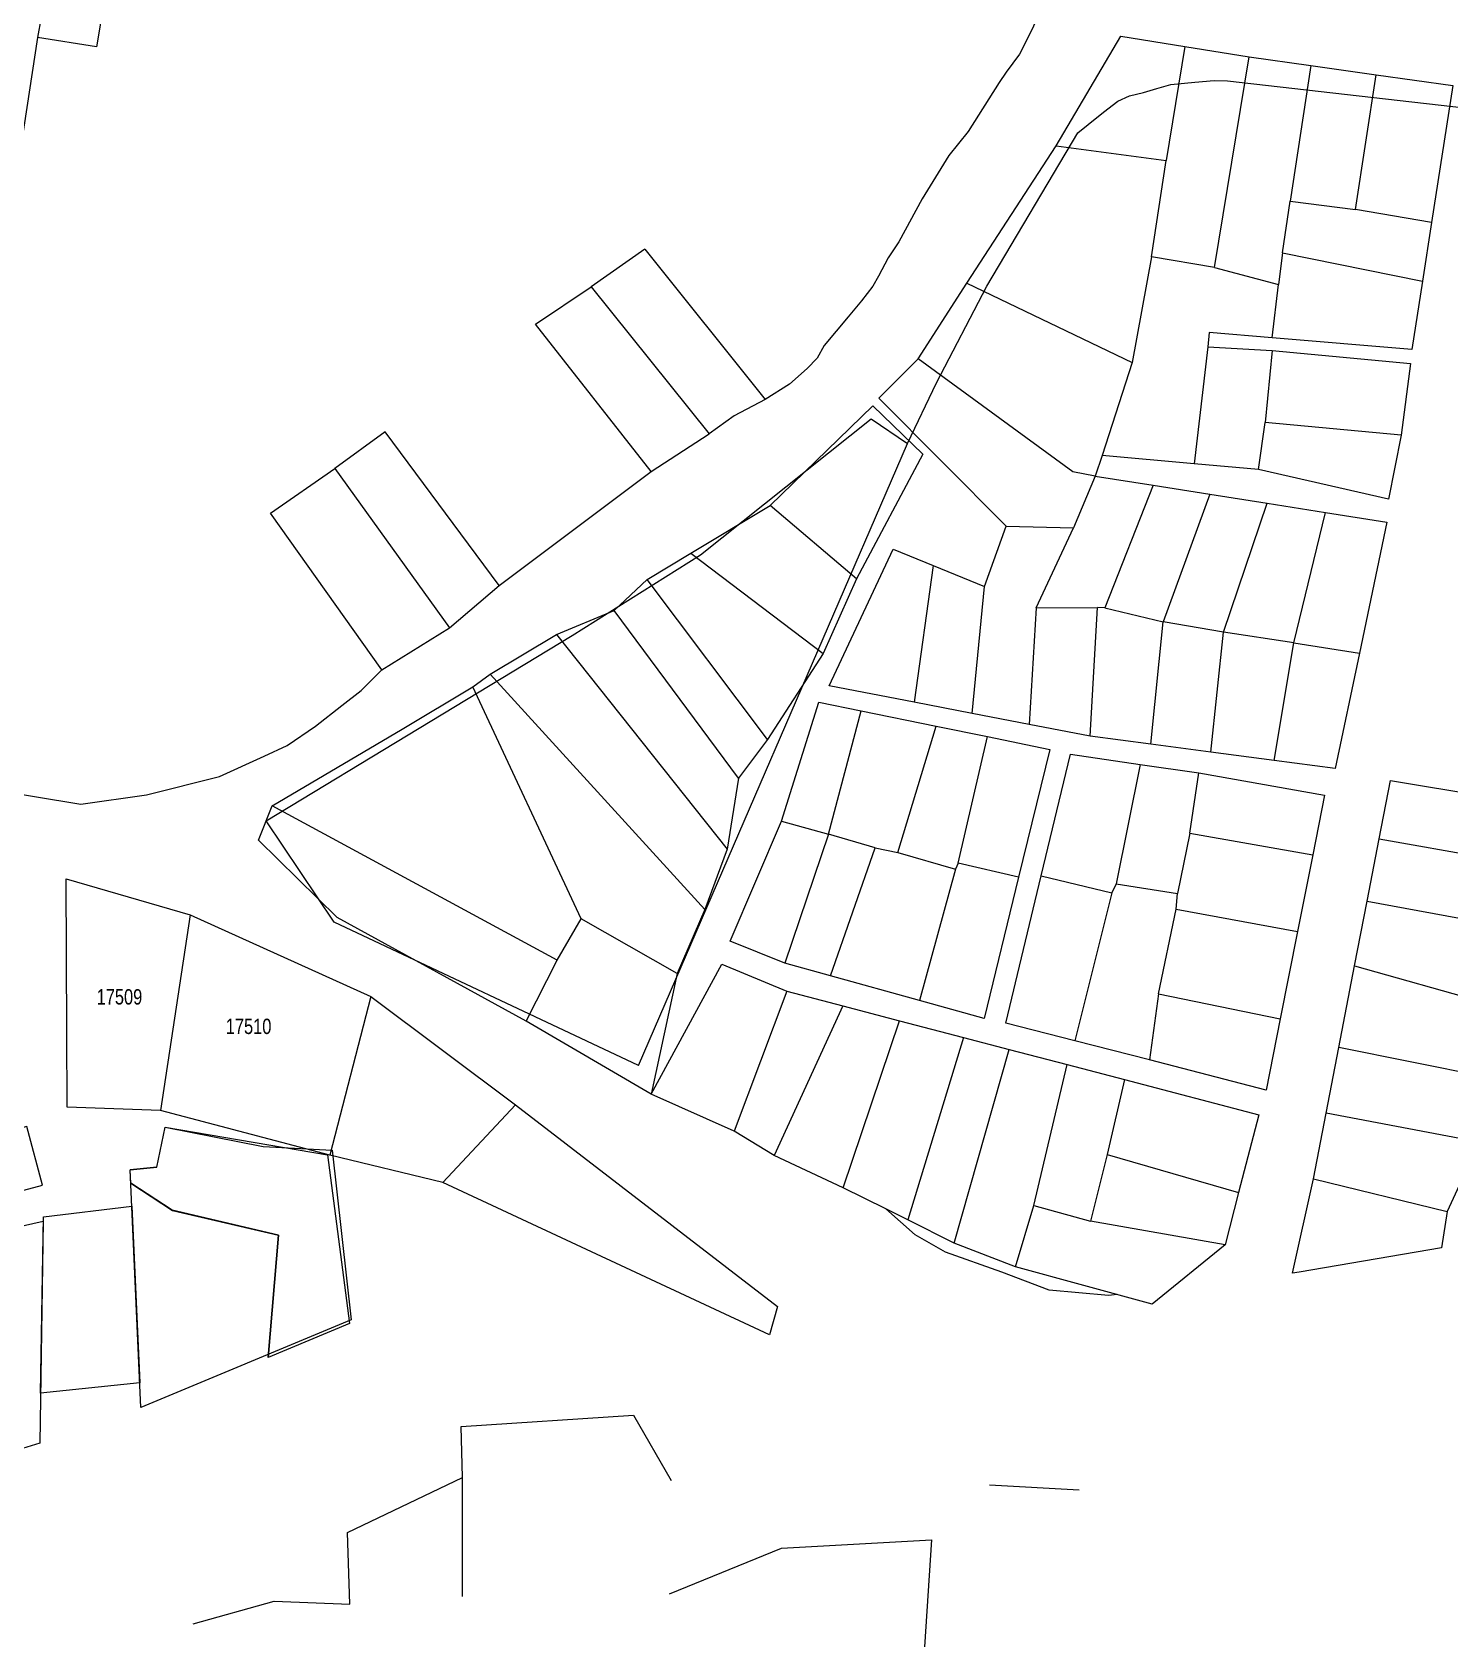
# Model space of a CAD drawing. Header units: millimetres. Extents: x 613361 to 614677, y 1317501 to 1318598.
# Drawn here: x 614264.1 to 614448.7, y 1317500.7 to 1317711 of the extents above; entities that cross this region are included whole.
import ezdxf
from ezdxf.enums import TextEntityAlignment as Align

# ---------------------------------------------------------------- set-up
doc = ezdxf.new("R2010")
doc.units = ezdxf.units.MM
doc.layers.add('2', color=7, linetype='Continuous')
doc.layers.add('CVL_CUADCON_LIN', color=8, linetype='Continuous')
for name, color, linetype, lineweight in [('Nivel 2', 7, 'Continuous', 0), ('Nivel 30', 7, 'Continuous', 0), ('Nivel 7', 7, 'Continuous', 0)]:
    doc.layers.add(name, color=color, linetype=linetype, lineweight=lineweight)
doc.styles.add('Style-INTL_ISO', font='INTL_ISO.shx')

msp = doc.modelspace()

# ---------------------------------------------------------------- linework, layer by layer
at = {"color": 1, "linetype": 'ByBlock', "lineweight": 0, "flags": 128}
msp.add_lwpolyline([(614265.40855, 1317560.76975), (614263.3704, 1317568.40231), (614256.60737, 1317566.59635), (614251.75555, 1317564.34195), (614238.02328, 1317557.70062), (614239.08105, 1317553.73942), (614265.40855, 1317560.76975)], dxfattribs=at)
at = {"color": 1, "linetype": 'ByBlock', "lineweight": 0, "extrusion": (0, 0, -1), "flags": 128}
for points in [[(-614278.21165, 1317531.80479), (-614276.82476, 1317562.77375), (-614280.30734, 1317563.1225), (-614281.38665, 1317568.31144), (-614294.14562, 1317565.81972), (-614303.13318, 1317565.34673), (-614305.62343, 1317543.23653), (-614278.21165, 1317531.80479)], [(-614265.51628, 1317556.67117), (-614277.03769, 1317558.01919), (-614278.06667, 1317535.04222), (-614265.13884, 1317533.67427), (-614265.51628, 1317556.67117)], [(-614257.21386, 1317554.20492), (-614265.50643, 1317556.07125), (-614265.03234, 1317527.18514), (-614257.67569, 1317524.91145), (-614256.68459, 1317528.78672), (-614256.60354, 1317531.9857), (-614256.12727, 1317535.95724), (-614257.21386, 1317554.20492)]]:
    msp.add_lwpolyline(points, dxfattribs=at)
at = {"layer": '2', "color": 1, "linetype": 'ByBlock', "lineweight": 0}
for p, q in [((614343.84265, 1317682.72579), (614336.88765, 1317677.78779)), ((614343.84265, 1317682.72579), (614359.54065, 1317663.12179)), ((614329.62765, 1317672.95079), (614336.88765, 1317677.78779)), ((614336.88765, 1317677.78779), (614352.22865, 1317658.63979)), ((614344.66365, 1317653.75079), (614329.62765, 1317672.95079)), ((614359.54065, 1317663.12179), (614355.47765, 1317660.98079)), ((614355.47765, 1317660.98079), (614352.22865, 1317658.63979)), ((614310.03265, 1317658.89979), (614303.48365, 1317654.11479)), ((614324.86665, 1317638.88779), (614310.03265, 1317658.89979)), ((614344.66365, 1317653.75079), (614352.22865, 1317658.63979)), ((614343.04165, 1317576.35579), (614378.05765, 1317657.37779)), ((614295.10665, 1317648.31079), (614303.48365, 1317654.11479)), ((614303.48365, 1317654.11479), (614318.42165, 1317633.39279)), ((614324.86665, 1317638.88779), (614344.66365, 1317653.75079)), ((614309.58665, 1317627.89179), (614295.10665, 1317648.31079)), ((614318.42165, 1317633.39279), (614324.86665, 1317638.88779)), ((614309.58665, 1317627.89179), (614318.42165, 1317633.39279)), ((614388.73648, 1317521.75646), (614400.42648, 1317521.06846))]:
    msp.add_line(p, q, dxfattribs=at)
for points in [[(614258.93365, 1317736.58279), (614396.03965, 1317714.56079), (614395.33065, 1317713.44279), (614393.65965, 1317710.03879), (614392.64665, 1317708.10879), (614390.92365, 1317705.76979), (614390.01065, 1317704.39779), (614385.95665, 1317698.04479), (614383.47165, 1317694.89279), (614379.97565, 1317689.25179), (614376.93665, 1317683.66279), (614375.56865, 1317681.57979), (614374.30165, 1317679.19079), (614373.54265, 1317677.86979), (614372.07165, 1317675.98879), (614370.34765, 1317673.90479), (614367.20265, 1317670.14179), (614366.29165, 1317668.51579), (614365.02265, 1317667.14279), (614362.68865, 1317665.10779), (614359.54065, 1317663.12179)], [(614378.05765, 1317657.37779), (614381.85465, 1317665.30279), (614388.38665, 1317677.90379), (614400.24265, 1317697.87379), (614401.61365, 1317698.94279), (614403.59265, 1317700.57179), (614405.47065, 1317701.99679), (614406.99465, 1317702.65979), (614408.82365, 1317703.12079), (614410.55165, 1317703.63179), (614412.38065, 1317704.14379), (614415.48065, 1317704.45479), (614418.02265, 1317704.66379), (614419.75165, 1317704.61679), (614562.69265, 1317688.34179)], [(614343.04165, 1317576.35579), (614303.40065, 1317595.04379), (614294.52765, 1317608.21779), (614334.38765, 1317632.36279), (614351.09165, 1317642.90479), (614373.32265, 1317660.61479), (614378.05765, 1317657.37779)], [(614199.68365, 1317622.72279), (614226.33065, 1317618.97679), (614240.41865, 1317616.31779), (614258.01665, 1317612.44979), (614270.37465, 1317610.39679), (614278.96365, 1317611.63379), (614288.46665, 1317613.98979), (614294.25665, 1317616.64179), (614297.25265, 1317618.06979), (614300.95965, 1317620.56479), (614304.41065, 1317623.26179), (614306.89765, 1317625.19579), (614309.58665, 1317627.89179)]]:
    msp.add_lwpolyline(points, dxfattribs=at)
at = {"layer": 'CVL_CUADCON_LIN', "color": 1, "linetype": 'ByBlock', "lineweight": 0, "ltscale": 0.5, "flags": 128}
msp.add_lwpolyline([(614276.90305, 1317561.0255), (614276.82476, 1317562.77375), (614280.30734, 1317563.1225), (614281.38665, 1317568.31144), (614302.53276, 1317564.71357), (614305.37611, 1317542.74683), (614294.80827, 1317538.33964), (614296.13993, 1317554.28413), (614282.30937, 1317557.50217)], close=True, dxfattribs=at)
for points in [[(614280.30734, 1317563.1225), (614281.38665, 1317568.31144)], [(614281.38665, 1317568.31144), (614302.53276, 1317564.71357)], [(614280.30734, 1317563.1225), (614276.82476, 1317562.77375)], [(614302.53276, 1317564.71357), (614305.37611, 1317542.74683)], [(614276.90305, 1317561.0255), (614282.33041, 1317557.49728)], [(614296.13993, 1317554.28413), (614282.30937, 1317557.50217)], [(614282.33041, 1317557.49728), (614296.13993, 1317554.28413), (614294.80827, 1317538.33964)], [(614305.37611, 1317542.74683), (614294.80827, 1317538.33964)]]:
    msp.add_lwpolyline(points, dxfattribs=at)
at = {"layer": 'Nivel 2', "color": 1, "linetype": 'ByBlock', "lineweight": 0}
for p, q in [((614269.17365, 1317734.93779), (614264.76665, 1317710.25979)), ((614343.84265, 1317682.72579), (614336.88765, 1317677.78779)), ((614343.84265, 1317682.72579), (614359.54065, 1317663.12179)), ((614329.62765, 1317672.95079), (614336.88765, 1317677.78779)), ((614336.88765, 1317677.78779), (614352.22865, 1317658.63979)), ((614344.66365, 1317653.75079), (614329.62765, 1317672.95079)), ((614359.54065, 1317663.12179), (614355.47765, 1317660.98079)), ((614355.47765, 1317660.98079), (614352.22865, 1317658.63979)), ((614310.03265, 1317658.89979), (614303.48365, 1317654.11479)), ((614324.86665, 1317638.88779), (614310.03265, 1317658.89979)), ((614344.66365, 1317653.75079), (614352.22865, 1317658.63979)), ((614295.10665, 1317648.31079), (614303.48365, 1317654.11479)), ((614303.48365, 1317654.11479), (614318.42165, 1317633.39279)), ((614324.86665, 1317638.88779), (614344.66365, 1317653.75079)), ((614309.58665, 1317627.89179), (614295.10665, 1317648.31079)), ((614318.42165, 1317633.39279), (614324.86665, 1317638.88779)), ((614309.58665, 1317627.89179), (614318.42165, 1317633.39279))]:
    msp.add_line(p, q, dxfattribs=at)
at = {"layer": 'Nivel 2', "color": 1, "linetype": 'ByBlock', "lineweight": 0, "flags": 128}
for points in [[(614276.59165, 1317733.74679), (614272.41565, 1317709.06179), (614264.76665, 1317710.25979)], [(614276.59165, 1317733.74679), (614396.03965, 1317714.56079), (614395.33065, 1317713.44279), (614393.65965, 1317710.03879), (614392.64665, 1317708.10879), (614390.92365, 1317705.76979), (614390.01065, 1317704.39779), (614385.95665, 1317698.04479), (614383.47165, 1317694.89279), (614379.97565, 1317689.25179), (614376.93665, 1317683.66279), (614375.56865, 1317681.57979), (614374.30165, 1317679.19079), (614373.54265, 1317677.86979), (614372.07165, 1317675.98879), (614370.34765, 1317673.90479), (614367.20265, 1317670.14179), (614366.29165, 1317668.51579), (614365.02265, 1317667.14279), (614362.68865, 1317665.10779), (614359.54065, 1317663.12179)], [(614264.76765, 1317710.26779), (614261.98265, 1317692.05879), (614250.83065, 1317696.11779)], [(614199.68365, 1317622.72279), (614226.33065, 1317618.97679), (614240.41865, 1317616.31779), (614258.01665, 1317612.44979), (614270.37465, 1317610.39679), (614278.96365, 1317611.63379), (614288.46665, 1317613.98979), (614294.25665, 1317616.64179), (614297.25265, 1317618.06979), (614300.95965, 1317620.56479), (614304.41065, 1317623.26179), (614306.89765, 1317625.19579), (614309.58665, 1317627.89179)], [(614405.36665, 1317546.52979), (614404.26165, 1317546.39879), (614396.53265, 1317547.09179), (614390.37665, 1317549.46379), (614382.99965, 1317552.03479), (614379.08065, 1317554.30979), (614375.24565, 1317557.69579)]]:
    msp.add_lwpolyline(points, dxfattribs=at)
at = {"layer": 'Nivel 30', "color": 1, "linetype": 'ByBlock', "lineweight": 0}
for p, q in [((614397.41865, 1317696.18379), (614405.84165, 1317710.46179)), ((614405.84165, 1317710.46179), (614414.17965, 1317709.10379)), ((614414.17965, 1317709.10379), (614411.74865, 1317694.25879)), ((614414.17965, 1317709.10379), (614422.57865, 1317707.73779)), ((614418.07665, 1317680.32379), (614422.57865, 1317707.73779)), ((614422.57865, 1317707.73779), (614430.61965, 1317706.61179)), ((614430.61965, 1317706.61179), (614427.91865, 1317688.93879)), ((614430.61965, 1317706.61179), (614439.12765, 1317705.42179)), ((614436.41665, 1317687.85479), (614439.12765, 1317705.42179)), ((614439.12765, 1317705.42179), (614449.11165, 1317704.02279)), ((614449.11165, 1317704.02279), (614446.34365, 1317686.18579)), ((614385.81065, 1317678.28479), (614397.41865, 1317696.18379)), ((614397.41865, 1317696.18379), (614411.74865, 1317694.25879)), ((614409.83565, 1317681.71279), (614411.74865, 1317694.25879)), ((614426.93265, 1317682.23079), (614427.91865, 1317688.93879)), ((614427.91865, 1317688.93879), (614436.41665, 1317687.85479)), ((614446.34365, 1317686.18579), (614436.41665, 1317687.85479)), ((614446.34365, 1317686.18579), (614445.15865, 1317678.54779)), ((614409.83565, 1317681.71279), (614407.31765, 1317667.95179)), ((614418.07665, 1317680.32379), (614409.83565, 1317681.71279)), ((614426.93265, 1317682.23079), (614426.40265, 1317678.08379)), ((614426.93265, 1317682.23079), (614445.15865, 1317678.54779)), ((614418.07665, 1317680.32379), (614426.40265, 1317678.08379)), ((614379.45865, 1317668.42079), (614385.81065, 1317678.28479)), ((614385.81065, 1317678.28479), (614407.31765, 1317667.95179)), ((614425.56565, 1317671.15179), (614426.40265, 1317678.08379)), ((614445.15865, 1317678.54779), (614443.77465, 1317669.62879)), ((614417.36765, 1317671.83779), (614417.21165, 1317669.98279)), ((614425.56565, 1317671.15179), (614417.36765, 1317671.83779)), ((614443.77465, 1317669.62879), (614425.56565, 1317671.15179)), ((614374.32665, 1317663.30179), (614379.45865, 1317668.42079)), ((614399.61465, 1317653.71079), (614379.45865, 1317668.42079)), ((614417.21165, 1317669.98279), (614415.39765, 1317654.74879)), ((614417.21165, 1317669.98279), (614425.58665, 1317669.52379)), ((614425.58665, 1317669.52379), (614424.64865, 1317660.12179)), ((614425.58665, 1317669.52379), (614443.59865, 1317667.80579)), ((614407.31765, 1317667.95179), (614403.42865, 1317655.84379)), ((614443.59865, 1317667.80579), (614442.36165, 1317658.45379)), ((614360.19065, 1317649.30379), (614373.54965, 1317662.27679)), ((614373.54965, 1317662.27679), (614380.07665, 1317655.99579)), ((614390.90665, 1317646.64179), (614374.32665, 1317663.30179)), ((614423.77465, 1317653.98179), (614424.64865, 1317660.12179)), ((614442.36165, 1317658.45379), (614424.64865, 1317660.12179)), ((614442.36165, 1317658.45379), (614440.71965, 1317650.15179)), ((614380.07665, 1317655.99579), (614371.41765, 1317639.75979)), ((614403.42865, 1317655.84379), (614402.51465, 1317653.15279)), ((614415.39765, 1317654.74879), (614403.42865, 1317655.84379)), ((614402.51465, 1317653.15279), (614399.61465, 1317653.71079)), ((614423.77465, 1317653.98179), (614415.39765, 1317654.74879)), ((614440.71965, 1317650.15179), (614423.77465, 1317653.98179)), ((614402.51465, 1317653.15279), (614399.70565, 1317646.39179)), ((614402.51465, 1317653.15279), (614410.06365, 1317651.96179)), ((614410.06365, 1317651.96179), (614403.79665, 1317635.98079)), ((614410.06365, 1317651.96179), (614417.43465, 1317650.79979)), ((614349.86865, 1317643.10479), (614360.19065, 1317649.30379)), ((614371.41765, 1317639.75979), (614360.19065, 1317649.30379)), ((614417.43465, 1317650.79979), (614411.38365, 1317634.16579)), ((614417.43465, 1317650.79979), (614424.91565, 1317649.61979)), ((614419.21165, 1317632.79879), (614424.91565, 1317649.61979)), ((614424.91565, 1317649.61979), (614432.51465, 1317648.42079)), ((614428.39865, 1317631.42279), (614432.51465, 1317648.42079)), ((614432.51465, 1317648.42079), (614440.52165, 1317647.15879)), ((614440.52165, 1317647.15879), (614436.93565, 1317630.08379)), ((614388.11365, 1317638.77679), (614390.90665, 1317646.64179)), ((614390.90665, 1317646.64179), (614399.70565, 1317646.39179)), ((614394.82765, 1317635.96679), (614399.70565, 1317646.39179)), ((614344.18165, 1317639.67079), (614349.86865, 1317643.10479)), ((614349.86865, 1317643.10479), (614367.09865, 1317630.02579)), ((614367.88465, 1317625.82479), (614376.19265, 1317643.63079)), ((614376.19265, 1317643.63079), (614381.42765, 1317641.49979)), ((614381.42765, 1317641.49979), (614378.94065, 1317623.68879)), ((614381.42765, 1317641.49979), (614388.11365, 1317638.77679)), ((614339.85065, 1317635.63079), (614344.18165, 1317639.67079)), ((614359.85165, 1317618.82779), (614344.18165, 1317639.67079)), ((614371.41765, 1317639.75979), (614367.09865, 1317630.02579)), ((614386.49765, 1317622.22879), (614388.11365, 1317638.77679)), ((614332.36965, 1317632.52979), (614339.85065, 1317635.63079)), ((614356.07565, 1317613.80879), (614339.85065, 1317635.63079)), ((614394.82765, 1317635.96679), (614393.89865, 1317620.79879)), ((614394.82765, 1317635.96679), (614402.83665, 1317636.02579)), ((614401.85765, 1317619.25979), (614402.83665, 1317636.02579)), ((614403.79665, 1317635.98079), (614402.83665, 1317636.02579)), ((614403.79665, 1317635.98079), (614411.38365, 1317634.16579)), ((614323.71465, 1317627.32479), (614332.36965, 1317632.52979)), ((614332.36965, 1317632.52979), (614354.59765, 1317604.55379)), ((614409.75965, 1317618.22179), (614411.38365, 1317634.16579)), ((614419.21165, 1317632.79879), (614411.38365, 1317634.16579)), ((614417.56365, 1317617.19679), (614419.21165, 1317632.79879)), ((614428.39865, 1317631.42279), (614419.21165, 1317632.79879)), ((614425.83065, 1317616.10879), (614428.39865, 1317631.42279)), ((614428.39865, 1317631.42279), (614436.93565, 1317630.08379)), ((614367.09865, 1317630.02579), (614359.85165, 1317618.82779)), ((614436.93565, 1317630.08379), (614433.78165, 1317615.06479)), ((614321.46165, 1317625.68979), (614323.71465, 1317627.32479)), ((614323.71465, 1317627.32479), (614351.67865, 1317596.68479)), ((614312.25165, 1317620.19079), (614321.46165, 1317625.68979)), ((614335.57465, 1317595.45579), (614321.46165, 1317625.68979)), ((614378.94065, 1317623.68879), (614367.88465, 1317625.82479)), ((614361.65765, 1317608.19679), (614366.52165, 1317623.69379)), ((614366.52165, 1317623.69379), (614372.04065, 1317622.56579)), ((614367.76065, 1317606.50179), (614372.04065, 1317622.56579)), ((614372.04065, 1317622.56579), (614381.81465, 1317620.56579)), ((614386.49765, 1317622.22879), (614378.94065, 1317623.68879)), ((614393.89865, 1317620.79879), (614386.49765, 1317622.22879)), ((614295.31165, 1317610.19079), (614312.25165, 1317620.19079)), ((614376.82265, 1317604.11079), (614381.81465, 1317620.56579)), ((614381.81465, 1317620.56579), (614388.47965, 1317619.20179)), ((614401.85765, 1317619.25979), (614393.89865, 1317620.79879)), ((614359.85165, 1317618.82779), (614356.07565, 1317613.80879)), ((614384.69265, 1317602.70779), (614388.47965, 1317619.20179)), ((614388.47965, 1317619.20179), (614396.62365, 1317617.53779)), ((614409.75965, 1317618.22179), (614401.85765, 1317619.25979)), ((614417.56365, 1317617.19679), (614409.75965, 1317618.22179)), ((614396.62365, 1317617.53779), (614392.54965, 1317600.89379)), ((614395.49365, 1317601.07179), (614399.30165, 1317616.90679)), ((614399.30165, 1317616.90679), (614408.38665, 1317615.58479)), ((614425.83065, 1317616.10879), (614417.56365, 1317617.19679)), ((614433.78165, 1317615.06479), (614425.83065, 1317616.10879)), ((614356.07565, 1317613.80879), (614354.59765, 1317604.55379)), ((614408.38665, 1317615.58479), (614405.27065, 1317600.01079)), ((614408.38665, 1317615.58479), (614416.04065, 1317614.46979)), ((614414.86865, 1317606.62979), (614416.04065, 1317614.46979)), ((614416.04065, 1317614.46979), (614432.40765, 1317611.58879)), ((614432.40765, 1317611.58879), (614430.86765, 1317603.82779)), ((614439.50965, 1317605.87579), (614440.97965, 1317613.48379)), ((614440.97965, 1317613.48379), (614458.63665, 1317610.55579)), ((614293.51565, 1317605.72879), (614295.31165, 1317610.19079)), ((614332.44265, 1317590.07879), (614295.31165, 1317610.19079)), ((614354.99265, 1317592.56379), (614361.65765, 1317608.19679)), ((614361.65765, 1317608.19679), (614367.76065, 1317606.50179)), ((614303.79065, 1317595.64579), (614293.51565, 1317605.72879)), ((614367.76065, 1317606.50179), (614362.11065, 1317589.70379)), ((614373.87065, 1317604.72379), (614367.76065, 1317606.50179)), ((614414.86865, 1317606.62979), (614413.22665, 1317598.75279)), ((614414.86865, 1317606.62979), (614430.86765, 1317603.82779)), ((614437.93965, 1317597.74979), (614439.50965, 1317605.87579)), ((614439.50965, 1317605.87579), (614458.57665, 1317602.50679)), ((614354.59765, 1317604.55379), (614351.67865, 1317596.68479)), ((614368.06265, 1317588.05079), (614373.87065, 1317604.72379)), ((614373.87065, 1317604.72379), (614376.82265, 1317604.11079)), ((614376.82265, 1317604.11079), (614384.31565, 1317601.92879)), ((614430.86765, 1317603.82779), (614428.88465, 1317593.83579)), ((614384.31565, 1317601.92879), (614379.62065, 1317584.84379)), ((614384.69265, 1317602.70779), (614384.31565, 1317601.92879)), ((614392.54965, 1317600.89379), (614384.69265, 1317602.70779)), ((614392.54965, 1317600.89379), (614388.04865, 1317582.50579)), ((614390.88065, 1317581.89279), (614395.49365, 1317601.07179)), ((614395.49365, 1317601.07179), (614404.67265, 1317598.84679)), ((614268.47465, 1317600.65979), (614284.62465, 1317595.98579)), ((614268.55765, 1317580.65479), (614268.47465, 1317600.65979)), ((614268.47465, 1317600.65979), (614284.62465, 1317595.98579)), ((614268.55765, 1317580.65479), (614268.47465, 1317600.65979)), ((614404.67265, 1317598.84679), (614399.87665, 1317579.58379)), ((614405.27065, 1317600.01079), (614404.67265, 1317598.84679)), ((614405.27065, 1317600.01079), (614413.22665, 1317598.75279)), ((614351.67865, 1317596.68479), (614348.05065, 1317588.34479)), ((614410.76765, 1317585.68779), (614413.05565, 1317596.72979)), ((614413.05565, 1317596.72979), (614413.22665, 1317598.75279)), ((614413.05565, 1317596.72979), (614428.88465, 1317593.83579)), ((614436.31765, 1317589.35879), (614437.93965, 1317597.74979)), ((614437.93965, 1317597.74979), (614459.13765, 1317593.85979)), ((614284.62465, 1317595.98579), (614280.78265, 1317570.51579)), ((614284.62465, 1317595.98579), (614280.78265, 1317570.51579)), ((614284.62465, 1317595.98579), (614308.17665, 1317585.36679)), ((614284.62465, 1317595.98579), (614308.17665, 1317585.36679)), ((614328.41765, 1317582.13179), (614303.79065, 1317595.64579)), ((614332.44265, 1317590.07879), (614335.57465, 1317595.45579)), ((614348.05065, 1317588.34479), (614335.57465, 1317595.45579)), ((614362.11065, 1317589.70379), (614354.99265, 1317592.56379)), ((614428.88465, 1317593.83579), (614426.62365, 1317582.43479)), ((614328.41765, 1317582.13179), (614332.44265, 1317590.07879)), ((614344.68665, 1317572.62779), (614353.89065, 1317589.55379)), ((614348.05065, 1317588.34479), (614344.68665, 1317572.62779)), ((614353.89065, 1317589.55379), (614362.34265, 1317586.04079)), ((614368.06265, 1317588.05079), (614362.11065, 1317589.70379)), ((614434.26265, 1317578.72879), (614436.31765, 1317589.35879)), ((614436.31765, 1317589.35879), (614457.57165, 1317583.34579)), ((614379.62065, 1317584.84379), (614368.06265, 1317588.05079)), ((614308.17665, 1317585.36679), (614302.83665, 1317564.68979)), ((614308.17665, 1317585.36679), (614302.83665, 1317564.68979)), ((614308.17665, 1317585.36679), (614327.00565, 1317571.22979)), ((614362.34265, 1317586.04079), (614355.51065, 1317567.82379)), ((614369.65365, 1317584.12679), (614360.71365, 1317564.65679)), ((614362.34265, 1317586.04079), (614369.65365, 1317584.12679)), ((614369.65365, 1317584.12679), (614377.01265, 1317582.20079)), ((614388.04865, 1317582.50579), (614379.62065, 1317584.84379)), ((614410.76765, 1317585.68779), (614409.59965, 1317577.08979)), ((614410.76765, 1317585.68779), (614426.62365, 1317582.43479)), ((614344.68665, 1317572.62779), (614328.41765, 1317582.13179)), ((614369.70565, 1317560.44979), (614377.01265, 1317582.20079)), ((614377.01265, 1317582.20079), (614385.38665, 1317580.00779)), ((614426.62365, 1317582.43479), (614424.78565, 1317573.16679)), ((614268.59765, 1317570.95279), (614268.55765, 1317580.65479)), ((614268.59765, 1317570.95279), (614268.55765, 1317580.65479)), ((614385.38665, 1317580.00779), (614378.11165, 1317556.27079)), ((614385.38665, 1317580.00779), (614391.33265, 1317578.45079)), ((614399.87665, 1317579.58379), (614390.88065, 1317581.89279)), ((614384.16265, 1317553.22879), (614391.33265, 1317578.45079)), ((614391.33265, 1317578.45079), (614398.86565, 1317576.47979)), ((614409.59965, 1317577.08979), (614399.87665, 1317579.58379)), ((614432.61065, 1317570.17179), (614434.26265, 1317578.72879)), ((614456.22465, 1317574.30579), (614434.26265, 1317578.72879)), ((614394.50965, 1317558.12879), (614398.86565, 1317576.47979)), ((614398.86565, 1317576.47979), (614406.32165, 1317574.52779)), ((614424.78565, 1317573.16679), (614409.59965, 1317577.08979)), ((614406.32165, 1317574.52779), (614404.05865, 1317564.77979)), ((614406.32165, 1317574.52779), (614423.82765, 1317569.94479)), ((614355.51065, 1317567.82379), (614344.68665, 1317572.62779)), ((614280.78265, 1317570.51579), (614268.59765, 1317570.95279)), ((614280.78265, 1317570.51579), (614268.59765, 1317570.95279)), ((614302.83665, 1317564.68979), (614280.78265, 1317570.51579)), ((614302.83665, 1317564.68979), (614280.78265, 1317570.51579)), ((614327.00565, 1317571.22979), (614317.53365, 1317561.11179)), ((614327.00565, 1317571.22979), (614361.11665, 1317544.98879)), ((614423.82765, 1317569.94479), (614421.20565, 1317559.80779)), ((614430.95365, 1317561.59579), (614432.61065, 1317570.17179)), ((614452.52765, 1317566.35579), (614432.61065, 1317570.17179)), ((614360.71365, 1317564.65679), (614355.51065, 1317567.82379)), ((614452.52765, 1317566.35579), (614448.36365, 1317557.36379)), ((614317.53365, 1317561.11179), (614302.83665, 1317564.68979)), ((614317.53365, 1317561.11179), (614302.83665, 1317564.68979)), ((614369.70565, 1317560.44979), (614360.71365, 1317564.65679)), ((614404.05865, 1317564.77979), (614401.92865, 1317556.09979)), ((614404.05865, 1317564.77979), (614421.20565, 1317559.80779)), ((614360.09265, 1317541.25979), (614317.53365, 1317561.11179)), ((614428.24165, 1317549.30579), (614430.95365, 1317561.59579)), ((614430.95365, 1317561.59579), (614448.36365, 1317557.36379)), ((614375.24565, 1317557.69579), (614369.70565, 1317560.44979)), ((614421.20565, 1317559.80779), (614419.44665, 1317553.00279)), ((614375.24865, 1317557.69379), (614375.24665, 1317557.69479)), ((614378.11165, 1317556.27079), (614375.24865, 1317557.69379)), ((614392.12765, 1317550.15279), (614394.50965, 1317558.12879)), ((614394.50965, 1317558.12879), (614401.92865, 1317556.09979)), ((614448.36365, 1317557.36379), (614447.62265, 1317552.62579)), ((614384.16265, 1317553.22879), (614378.11165, 1317556.27079)), ((614419.44665, 1317553.00279), (614401.92865, 1317556.09979)), ((614392.12765, 1317550.15279), (614384.16265, 1317553.22879)), ((614419.44665, 1317553.00279), (614409.92365, 1317545.28279)), ((614447.62265, 1317552.62579), (614429.10865, 1317549.45379)), ((614409.92365, 1317545.28279), (614392.12765, 1317550.15279)), ((614429.08465, 1317549.44979), (614428.24165, 1317549.30579)), ((614429.10865, 1317549.45379), (614429.09665, 1317549.45179)), ((614361.11665, 1317544.98879), (614360.09265, 1317541.25979)), ((614319.94965, 1317529.33879), (614342.37165, 1317530.82279)), ((614342.37165, 1317530.82279), (614347.30765, 1317522.29379)), ((614320.12265, 1317522.70779), (614319.94965, 1317529.33879)), ((614305.12965, 1317515.52479), (614320.12265, 1317522.70779)), ((614320.10665, 1317507.18779), (614320.12265, 1317522.70779)), ((614305.43565, 1317506.21379), (614305.12965, 1317515.52479)), ((614347.05865, 1317507.54679), (614361.65465, 1317513.47679)), ((614361.65465, 1317513.47679), (614381.19165, 1317514.57279)), ((614381.19165, 1317514.57279), (614380.26965, 1317500.65279)), ((614285.02965, 1317503.62679), (614295.55565, 1317506.59979)), ((614295.55565, 1317506.59979), (614305.43565, 1317506.21379))]:
    msp.add_line(p, q, dxfattribs=at)

# ---------------------------------------------------------------- texts
at = {"layer": 'Nivel 7', "color": 1, "linetype": 'ByBlock', "lineweight": 0, "style": 'Style-INTL_ISO', "width": 0.800002}
for s, p in [('17509', (614275.42165, 1317585.30879)), ('17510', (614292.24165, 1317581.46279))]:
    msp.add_text(s, height=1.999998, dxfattribs=at).set_placement(p, align=Align.MIDDLE_CENTER)

doc.saveas('drawing.dxf')
